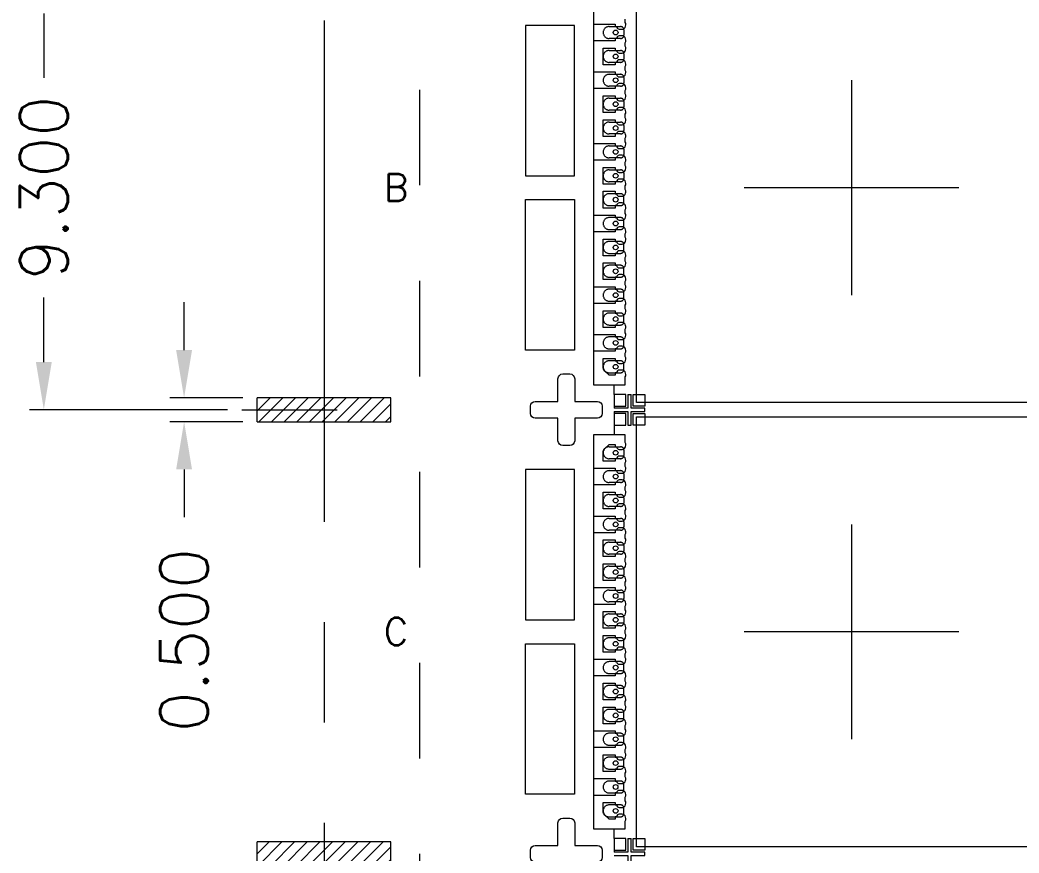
# Model space of a CAD drawing. Extents: x 0.5 to 10.25, y 0.33 to 6.92.
# Drawn here: x 1.003 to 2.05, y 4.713 to 5.585 of the extents above; entities that cross this region are included whole.
import ezdxf

# ---------------------------------------------------------------- set-up
doc = ezdxf.new("R2010")
doc.units = 0
doc.header["$LTSCALE"] = 0.006
doc.header["$MEASUREMENT"] = 0
doc.linetypes.add('CENTER', pattern=[2, 1.25, -0.25, 0.25, -0.25])
doc.linetypes.add('HIDDEN', pattern=[0.375, 0.25, -0.125])
doc.layers.get('0').update_dxf_attribs({"linetype": 'CONTINUOUS'})
for name, color, linetype in [('1', 7, 'CONTINUOUS'), ('1D', 7, 'CONTINUOUS'), ('3D', 7, 'CONTINUOUS')]:
    doc.layers.add(name, color=color, linetype=linetype)
doc.styles.add('SIMPLEX', font='SIMPLEX')
doc.styles.get("Standard").update_dxf_attribs({"font": 'SIMPLEX'})

msp = doc.modelspace()

# ---------------------------------------------------------------- hatches: boundary and pattern name
at = {"layer": '1D', "lineweight": 13}
h = msp.add_hatch(dxfattribs=at)
h.set_pattern_fill('ANSI31', color=256, scale=0.075, style=0)
h.set_pattern_definition([(45, (12.572351, 6.208092), (-0.006629126, 0.006629126), [])])
h.paths.add_polyline_path([(3.041812, 3.107045), (3.031812, 3.107045), (3.031812, 3.087045), (3.041812, 3.087045)])
h.paths.add_polyline_path([(2.576812, 3.107045), (2.566812, 3.107045), (2.566812, 3.087045), (2.576812, 3.087045)])
h.paths.add_polyline_path([(2.111812, 3.107045), (2.101812, 3.107045), (2.101812, 3.087045), (2.111812, 3.087045)])
h.paths.add_polyline_path([(1.646812, 3.107045), (1.636812, 3.107045), (1.636812, 3.087045), (1.646812, 3.087045)])
h.paths.add_polyline_path([(3.506812, 3.107045), (3.496812, 3.107045), (3.496812, 3.087045), (3.506812, 3.087045)])
h.paths.add_polyline_path([(3.801807, 3.304545), (3.801807, 3.329545), (3.751812, 3.329545), (3.751812, 3.304545)])
h.paths.add_polyline_path([(3.801807, 4.234545), (3.801807, 4.259545), (3.751812, 4.259545), (3.751812, 4.234545)])
h.paths.add_polyline_path([(3.794307, 3.769545), (3.794307, 3.794545), (3.751812, 3.794545), (3.751812, 3.769545)])
h.paths.add_polyline_path([(3.794307, 5.629545), (3.794307, 5.654545), (3.751812, 5.654545), (3.751812, 5.629545)])
h.paths.add_polyline_path([(3.801807, 5.164545), (3.801807, 5.189545), (3.751812, 5.189545), (3.751812, 5.164545)])
h.paths.add_polyline_path([(3.794307, 4.699545), (3.794307, 4.724545), (3.751812, 4.724545), (3.751812, 4.699545)])
h.paths.add_polyline_path([(3.506812, 6.317045), (3.496812, 6.317045), (3.496812, 6.337045), (3.506812, 6.337045)])
h.paths.add_polyline_path([(3.801807, 6.094545), (3.801807, 6.119545), (3.751812, 6.119545), (3.751812, 6.094545)])
h.paths.add_polyline_path([(3.041812, 6.317045), (3.031812, 6.317045), (3.031812, 6.337045), (3.041812, 6.337045)])
h.paths.add_polyline_path([(2.576812, 6.317045), (2.566812, 6.317045), (2.566812, 6.337045), (2.576812, 6.337045)])
h.paths.add_polyline_path([(2.111812, 6.317045), (2.101812, 6.317045), (2.101812, 6.337045), (2.111812, 6.337045)])
h.paths.add_polyline_path([(1.646812, 6.317045), (1.636812, 6.317045), (1.636812, 6.337045), (1.646812, 6.337045)])
h.paths.add_polyline_path([(1.251812, 5.629545), (1.251812, 5.654545), (1.391812, 5.654545), (1.391812, 5.629545)])
h.paths.add_polyline_path([(1.251812, 6.094545), (1.251812, 6.119545), (1.391812, 6.119545), (1.391812, 6.094545)])
h.paths.add_polyline_path([(1.251812, 4.699545), (1.251812, 4.724545), (1.391812, 4.724545), (1.391812, 4.699545)])
h.paths.add_polyline_path([(1.251812, 5.164545), (1.251812, 5.189545), (1.391812, 5.189545), (1.391812, 5.164545)])
h.paths.add_polyline_path([(1.251812, 4.234545), (1.251812, 4.259545), (1.391812, 4.259545), (1.391812, 4.234545)])
h.paths.add_polyline_path([(1.251812, 3.769545), (1.251812, 3.794545), (1.391812, 3.794545), (1.391812, 3.769545)])
h.paths.add_polyline_path([(1.251812, 3.304545), (1.251812, 3.329545), (1.391812, 3.329545), (1.391812, 3.304545)])

# ---------------------------------------------------------------- linework, layer by layer
at = {"color": 0, "lineweight": 13}
for p, q in [((1.625664, 5.19317), (1.625664, 5.203148)), ((1.640039, 5.19317), (1.643584, 5.19317)), ((1.625687, 5.180795), (1.625687, 5.178795)), ((1.625687, 5.175295), (1.625687, 5.173295)), ((1.625675, 5.160918), (1.625675, 5.150942)), ((1.625664, 4.72817), (1.625664, 4.738148)), ((1.640039, 4.72817), (1.643584, 4.72817)), ((1.625687, 4.715795), (1.625687, 4.713795))]:
    msp.add_line(p, q, dxfattribs=at)
msp.add_lwpolyline([(1.604312, 5.615942), (1.604312, 5.203148)], dxfattribs=at)
for points in [[(1.604312, 5.580795), (1.626794, 5.580795), (1.626794, 5.578295), (1.628298, 5.578295, 0.39913711), (1.631194, 5.575545), (1.634219, 5.575545, 0.27711491), (1.637308, 5.577399, 0.23940692), (1.637411, 5.582682, -0.11309496), (1.637312, 5.583118), (1.637312, 5.585972, -0.11309496)], [(1.604312, 5.530795), (1.626794, 5.530795), (1.626794, 5.528295), (1.628298, 5.528295, 0.39913711), (1.631194, 5.525545), (1.634219, 5.525545, 0.27711491), (1.637308, 5.527399, 0.23940692), (1.637411, 5.532682, -0.11309496), (1.637312, 5.533118), (1.637312, 5.535972, -0.11309496), (1.637411, 5.536407, 0.23940692), (1.637308, 5.54169, 0.27711491), (1.634219, 5.543545), (1.631194, 5.543545, 0.39913711), (1.628298, 5.540795), (1.626794, 5.540795), (1.626794, 5.538295), (1.614312, 5.538295), (1.614312, 5.555795), (1.626794, 5.555795), (1.626794, 5.553295), (1.628298, 5.553295, 0.39913711), (1.631194, 5.550545), (1.634219, 5.550545, 0.27711491), (1.637308, 5.552399, 0.23940692), (1.637411, 5.557682, -0.11309496), (1.637312, 5.558118), (1.637312, 5.560972, -0.11309496), (1.637411, 5.561407, 0.23940692), (1.637308, 5.56669, 0.27711491), (1.634219, 5.568545), (1.631194, 5.568545, 0.39913711), (1.628298, 5.565795), (1.626794, 5.565795), (1.626794, 5.563295), (1.604312, 5.563295)], [(1.604312, 5.455795), (1.626794, 5.455795), (1.626794, 5.453295), (1.628298, 5.453295, 0.39913711), (1.631194, 5.450545), (1.634219, 5.450545, 0.27711491), (1.637308, 5.452399, 0.23940692), (1.637411, 5.457682, -0.11309496), (1.637312, 5.458118), (1.637312, 5.460972, -0.11309496), (1.637411, 5.461407, 0.23940692), (1.637308, 5.46669, 0.27711491), (1.634219, 5.468545), (1.631194, 5.468545, 0.39913711), (1.628298, 5.465795), (1.626794, 5.465795), (1.626794, 5.463295), (1.614312, 5.463295), (1.614312, 5.480795), (1.626794, 5.480795), (1.626794, 5.478295), (1.628298, 5.478295, 0.39913711), (1.631194, 5.475545), (1.634219, 5.475545, 0.27711491), (1.637308, 5.477399, 0.23940692), (1.637411, 5.482682, -0.11309496), (1.637312, 5.483118), (1.637312, 5.485972, -0.11309496), (1.637411, 5.486407, 0.23940692), (1.637308, 5.49169, 0.27711491), (1.634219, 5.493545), (1.631194, 5.493545, 0.39913711), (1.628298, 5.490795), (1.626794, 5.490795), (1.626794, 5.488295), (1.614312, 5.488295), (1.614312, 5.505795), (1.626794, 5.505795), (1.626794, 5.503295), (1.628298, 5.503295, 0.39913711), (1.631194, 5.500545), (1.634219, 5.500545, 0.27711491), (1.637308, 5.502399, 0.23940692), (1.637411, 5.507682, -0.11309496), (1.637312, 5.508118), (1.637312, 5.510972, -0.11309496), (1.637411, 5.511407, 0.23940692), (1.637308, 5.51669, 0.27711491), (1.634219, 5.518545), (1.631194, 5.518545, 0.39913711), (1.628298, 5.515795), (1.626794, 5.515795), (1.626794, 5.513295), (1.604312, 5.513295)], [(1.604312, 5.380795), (1.626794, 5.380795), (1.626794, 5.378295), (1.628298, 5.378295, 0.39913711), (1.631194, 5.375545), (1.634219, 5.375545, 0.27711491), (1.637308, 5.377399, 0.23940692), (1.637411, 5.382682, -0.11309496), (1.637312, 5.383118), (1.637312, 5.385972, -0.11309496), (1.637411, 5.386407, 0.23940692), (1.637308, 5.39169, 0.27711491), (1.634219, 5.393545), (1.631194, 5.393545, 0.39913711), (1.628298, 5.390795), (1.626794, 5.390795), (1.626794, 5.388295), (1.614312, 5.388295), (1.614312, 5.405795), (1.626794, 5.405795), (1.626794, 5.403295), (1.628298, 5.403295, 0.39913711), (1.631194, 5.400545), (1.634219, 5.400545, 0.27711491), (1.637308, 5.402399, 0.23940692), (1.637411, 5.407682, -0.11309496), (1.637312, 5.408118), (1.637312, 5.410972, -0.11309496), (1.637411, 5.411407, 0.23940692), (1.637308, 5.41669, 0.27711491), (1.634219, 5.418545), (1.631194, 5.418545, 0.39913711), (1.628298, 5.415795), (1.626794, 5.415795), (1.626794, 5.413295), (1.614312, 5.413295), (1.614312, 5.430795), (1.626794, 5.430795), (1.626794, 5.428295), (1.628298, 5.428295, 0.39913711), (1.631194, 5.425545), (1.634219, 5.425545, 0.27711491), (1.637308, 5.427399, 0.23940692), (1.637411, 5.432682, -0.11309496), (1.637312, 5.433118), (1.637312, 5.435972, -0.11309496), (1.637411, 5.436407, 0.23940692), (1.637308, 5.44169, 0.27711491), (1.634219, 5.443545), (1.631194, 5.443545, 0.39913711), (1.628298, 5.440795), (1.626794, 5.440795), (1.626794, 5.438295), (1.604312, 5.438295)], [(1.604312, 5.305795), (1.626794, 5.305795), (1.626794, 5.303295), (1.628298, 5.303295, 0.39913711), (1.631194, 5.300545), (1.634219, 5.300545, 0.27711491), (1.637308, 5.302399, 0.23940692), (1.637411, 5.307682, -0.11309496), (1.637312, 5.308118), (1.637312, 5.310972, -0.11309496), (1.637411, 5.311407, 0.23940692), (1.637308, 5.31669, 0.27711491), (1.634219, 5.318545), (1.631194, 5.318545, 0.39913711), (1.628298, 5.315795), (1.626794, 5.315795), (1.626794, 5.313295), (1.614312, 5.313295), (1.614312, 5.330795), (1.626794, 5.330795), (1.626794, 5.328295), (1.628298, 5.328295, 0.39913711), (1.631194, 5.325545), (1.634219, 5.325545, 0.27711491), (1.637308, 5.327399, 0.23940692), (1.637411, 5.332682, -0.11309496), (1.637312, 5.333118), (1.637312, 5.335972, -0.11309496), (1.637411, 5.336407, 0.23940692), (1.637308, 5.34169, 0.27711491), (1.634219, 5.343545), (1.631194, 5.343545, 0.39913711), (1.628298, 5.340795), (1.626794, 5.340795), (1.626794, 5.338295), (1.614312, 5.338295), (1.614312, 5.355795), (1.626794, 5.355795), (1.626794, 5.353295), (1.628298, 5.353295, 0.39913711), (1.631194, 5.350545), (1.634219, 5.350545, 0.27711491), (1.637308, 5.352399, 0.23940692), (1.637411, 5.357682, -0.11309496), (1.637312, 5.358118), (1.637312, 5.360972, -0.11309496), (1.637411, 5.361407, 0.23940692), (1.637308, 5.36669, 0.27711491), (1.634219, 5.368545), (1.631194, 5.368545, 0.39913711), (1.628298, 5.365795), (1.626794, 5.365795), (1.626794, 5.363295), (1.604312, 5.363295)], [(1.604312, 5.255795), (1.626794, 5.255795), (1.626794, 5.253295), (1.628298, 5.253295, 0.39913711), (1.631194, 5.250545), (1.634219, 5.250545, 0.27711491), (1.637308, 5.252399, 0.23940692), (1.637411, 5.257682, -0.11309496), (1.637312, 5.258118), (1.637312, 5.260972, -0.11309496), (1.637411, 5.261407, 0.23940692), (1.637308, 5.26669, 0.27711491), (1.634219, 5.268545), (1.631194, 5.268545, 0.39913711), (1.628298, 5.265795), (1.626794, 5.265795), (1.626794, 5.263295), (1.614312, 5.263295), (1.614312, 5.280795), (1.626794, 5.280795), (1.626794, 5.278295), (1.628298, 5.278295, 0.39913711), (1.631194, 5.275545), (1.634219, 5.275545, 0.27711491), (1.637308, 5.277399, 0.23940692), (1.637411, 5.282682, -0.11309496), (1.637312, 5.283118), (1.637312, 5.285972, -0.11309496), (1.637411, 5.286407, 0.23940692), (1.637308, 5.29169, 0.27711491), (1.634219, 5.293545), (1.631194, 5.293545, 0.39913711), (1.628298, 5.290795), (1.626794, 5.290795), (1.626794, 5.288295), (1.604312, 5.288295)], [(1.604312, 5.203148), (1.637312, 5.203148), (1.637312, 5.210972, -0.11309496), (1.637411, 5.211407, 0.23940701), (1.637308, 5.21669, 0.27711491), (1.634219, 5.218545), (1.631194, 5.218545, 0.39913711), (1.628298, 5.215795), (1.626794, 5.215795), (1.626794, 5.213295), (1.620473, 5.213295), (1.616142, 5.217626, -0.20158283), (1.614312, 5.222023), (1.614312, 5.230795), (1.626794, 5.230795), (1.626794, 5.228295), (1.628298, 5.228295, 0.39913711), (1.631194, 5.225545), (1.634219, 5.225545, 0.27711491), (1.637308, 5.227399, 0.23940692), (1.637411, 5.232682, -0.11309496), (1.637312, 5.233118), (1.637312, 5.235972, -0.11309496), (1.637411, 5.236407, 0.23940692), (1.637308, 5.24169, 0.27711491), (1.634219, 5.243545), (1.631194, 5.243545, 0.39913711), (1.628298, 5.240795), (1.626794, 5.240795), (1.626794, 5.238295), (1.604312, 5.238295)], [(1.604312, 5.115795), (1.626794, 5.115795), (1.626794, 5.113295), (1.628298, 5.113295, 0.39913711), (1.631194, 5.110545), (1.634219, 5.110545, 0.27711491), (1.637308, 5.112399, 0.23940692), (1.637411, 5.117682, -0.11309496), (1.637312, 5.118118), (1.637312, 5.120972, -0.11309496), (1.637411, 5.121407, 0.23940692), (1.637308, 5.12669, 0.27711491), (1.634219, 5.128545), (1.631194, 5.128545, 0.39913711), (1.628298, 5.125795), (1.626794, 5.125795), (1.626794, 5.123295), (1.614312, 5.123295), (1.614312, 5.132067, -0.20158283), (1.616142, 5.136464), (1.620473, 5.140795), (1.626794, 5.140795), (1.626794, 5.138295), (1.628298, 5.138295, 0.39913711), (1.631194, 5.135545), (1.634219, 5.135545, 0.27711491), (1.637308, 5.137399, 0.23940701), (1.637411, 5.142682, -0.11309496), (1.637312, 5.143118), (1.637312, 5.150942), (1.604312, 5.150942), (1.604312, 4.738148)], [(1.604312, 5.065795), (1.626794, 5.065795), (1.626794, 5.063295), (1.628298, 5.063295, 0.39913711), (1.631194, 5.060545), (1.634219, 5.060545, 0.27711491), (1.637308, 5.062399, 0.23940692), (1.637411, 5.067682, -0.11309496), (1.637312, 5.068118), (1.637312, 5.070972, -0.11309496), (1.637411, 5.071407, 0.23940692), (1.637308, 5.07669, 0.27711491), (1.634219, 5.078545), (1.631194, 5.078545, 0.39913711), (1.628298, 5.075795), (1.626794, 5.075795), (1.626794, 5.073295), (1.614312, 5.073295), (1.614312, 5.090795), (1.626794, 5.090795), (1.626794, 5.088295), (1.628298, 5.088295, 0.39913711), (1.631194, 5.085545), (1.634219, 5.085545, 0.27711491), (1.637308, 5.087399, 0.23940692), (1.637411, 5.092682, -0.11309496), (1.637312, 5.093118), (1.637312, 5.095972, -0.11309496), (1.637411, 5.096407, 0.23940692), (1.637308, 5.10169, 0.27711491), (1.634219, 5.103545), (1.631194, 5.103545, 0.39913711), (1.628298, 5.100795), (1.626794, 5.100795), (1.626794, 5.098295), (1.604312, 5.098295)], [(1.604312, 4.990795), (1.626794, 4.990795), (1.626794, 4.988295), (1.628298, 4.988295, 0.39913711), (1.631194, 4.985545), (1.634219, 4.985545, 0.27711491), (1.637308, 4.987399, 0.23940692), (1.637411, 4.992682, -0.11309496), (1.637312, 4.993118), (1.637312, 4.995972, -0.11309496), (1.637411, 4.996407, 0.23940692), (1.637308, 5.00169, 0.27711491), (1.634219, 5.003545), (1.631194, 5.003545, 0.39913711), (1.628298, 5.000795), (1.626794, 5.000795), (1.626794, 4.998295), (1.614312, 4.998295), (1.614312, 5.015795), (1.626794, 5.015795), (1.626794, 5.013295), (1.628298, 5.013295, 0.39913711), (1.631194, 5.010545), (1.634219, 5.010545, 0.27711491), (1.637308, 5.012399, 0.23940692), (1.637411, 5.017682, -0.11309496), (1.637312, 5.018118), (1.637312, 5.020972, -0.11309496), (1.637411, 5.021407, 0.23940692), (1.637308, 5.02669, 0.27711491), (1.634219, 5.028545), (1.631194, 5.028545, 0.39913711), (1.628298, 5.025795), (1.626794, 5.025795), (1.626794, 5.023295), (1.614312, 5.023295), (1.614312, 5.040795), (1.626794, 5.040795), (1.626794, 5.038295), (1.628298, 5.038295, 0.39913711), (1.631194, 5.035545), (1.634219, 5.035545, 0.27711491), (1.637308, 5.037399, 0.23940692), (1.637411, 5.042682, -0.11309496), (1.637312, 5.043118), (1.637312, 5.045972, -0.11309496), (1.637411, 5.046407, 0.23940692), (1.637308, 5.05169, 0.27711491), (1.634219, 5.053545), (1.631194, 5.053545, 0.39913711), (1.628298, 5.050795), (1.626794, 5.050795), (1.626794, 5.048295), (1.604312, 5.048295)], [(1.604312, 4.915795), (1.626794, 4.915795), (1.626794, 4.913295), (1.628298, 4.913295, 0.39913711), (1.631194, 4.910545), (1.634219, 4.910545, 0.27711491), (1.637308, 4.912399, 0.23940692), (1.637411, 4.917682, -0.11309496), (1.637312, 4.918118), (1.637312, 4.920972, -0.11309496), (1.637411, 4.921407, 0.23940692), (1.637308, 4.92669, 0.27711491), (1.634219, 4.928545), (1.631194, 4.928545, 0.39913711), (1.628298, 4.925795), (1.626794, 4.925795), (1.626794, 4.923295), (1.614312, 4.923295), (1.614312, 4.940795), (1.626794, 4.940795), (1.626794, 4.938295), (1.628298, 4.938295, 0.39913711), (1.631194, 4.935545), (1.634219, 4.935545, 0.27711491), (1.637308, 4.937399, 0.23940692), (1.637411, 4.942682, -0.11309496), (1.637312, 4.943118), (1.637312, 4.945972, -0.11309496), (1.637411, 4.946407, 0.23940692), (1.637308, 4.95169, 0.27711491), (1.634219, 4.953545), (1.631194, 4.953545, 0.39913711), (1.628298, 4.950795), (1.626794, 4.950795), (1.626794, 4.948295), (1.614312, 4.948295), (1.614312, 4.965795), (1.626794, 4.965795), (1.626794, 4.963295), (1.628298, 4.963295, 0.39913711), (1.631194, 4.960545), (1.634219, 4.960545, 0.27711491), (1.637308, 4.962399, 0.23940692), (1.637411, 4.967682, -0.11309496), (1.637312, 4.968118), (1.637312, 4.970972, -0.11309496), (1.637411, 4.971407, 0.23940692), (1.637308, 4.97669, 0.27711491), (1.634219, 4.978545), (1.631194, 4.978545, 0.39913711), (1.628298, 4.975795), (1.626794, 4.975795), (1.626794, 4.973295), (1.604312, 4.973295)], [(1.604312, 4.840795), (1.626794, 4.840795), (1.626794, 4.838295), (1.628298, 4.838295, 0.39913711), (1.631194, 4.835545), (1.634219, 4.835545, 0.27711491), (1.637308, 4.837399, 0.23940692), (1.637411, 4.842682, -0.11309496), (1.637312, 4.843118), (1.637312, 4.845972, -0.11309496), (1.637411, 4.846407, 0.23940692), (1.637308, 4.85169, 0.27711491), (1.634219, 4.853545), (1.631194, 4.853545, 0.39913711), (1.628298, 4.850795), (1.626794, 4.850795), (1.626794, 4.848295), (1.614312, 4.848295), (1.614312, 4.865795), (1.626794, 4.865795), (1.626794, 4.863295), (1.628298, 4.863295, 0.39913711), (1.631194, 4.860545), (1.634219, 4.860545, 0.27711491), (1.637308, 4.862399, 0.23940692), (1.637411, 4.867682, -0.11309496), (1.637312, 4.868118), (1.637312, 4.870972, -0.11309496), (1.637411, 4.871407, 0.23940692), (1.637308, 4.87669, 0.27711491), (1.634219, 4.878545), (1.631194, 4.878545, 0.39913711), (1.628298, 4.875795), (1.626794, 4.875795), (1.626794, 4.873295), (1.614312, 4.873295), (1.614312, 4.890795), (1.626794, 4.890795), (1.626794, 4.888295), (1.628298, 4.888295, 0.39913711), (1.631194, 4.885545), (1.634219, 4.885545, 0.27711491), (1.637308, 4.887399, 0.23940692), (1.637411, 4.892682, -0.11309496), (1.637312, 4.893118), (1.637312, 4.895972, -0.11309496), (1.637411, 4.896407, 0.23940692), (1.637308, 4.90169, 0.27711491), (1.634219, 4.903545), (1.631194, 4.903545, 0.39913711), (1.628298, 4.900795), (1.626794, 4.900795), (1.626794, 4.898295), (1.604312, 4.898295)], [(1.604312, 4.790795), (1.626794, 4.790795), (1.626794, 4.788295), (1.628298, 4.788295, 0.39913711), (1.631194, 4.785545), (1.634219, 4.785545, 0.27711491), (1.637308, 4.787399, 0.23940692), (1.637411, 4.792682, -0.11309496), (1.637312, 4.793118), (1.637312, 4.795972, -0.11309496), (1.637411, 4.796407, 0.23940692), (1.637308, 4.80169, 0.27711491), (1.634219, 4.803545), (1.631194, 4.803545, 0.39913711), (1.628298, 4.800795), (1.626794, 4.800795), (1.626794, 4.798295), (1.614312, 4.798295), (1.614312, 4.815795), (1.626794, 4.815795), (1.626794, 4.813295), (1.628298, 4.813295, 0.39913711), (1.631194, 4.810545), (1.634219, 4.810545, 0.27711491), (1.637308, 4.812399, 0.23940692), (1.637411, 4.817682, -0.11309496), (1.637312, 4.818118), (1.637312, 4.820972, -0.11309496), (1.637411, 4.821407, 0.23940692), (1.637308, 4.82669, 0.27711491), (1.634219, 4.828545), (1.631194, 4.828545, 0.39913711), (1.628298, 4.825795), (1.626794, 4.825795), (1.626794, 4.823295), (1.604312, 4.823295)], [(1.604312, 4.738148), (1.637312, 4.738148), (1.637312, 4.745972, -0.11309496), (1.637411, 4.746407, 0.23940701), (1.637308, 4.75169, 0.27711491), (1.634219, 4.753545), (1.631194, 4.753545, 0.39913711), (1.628298, 4.750795), (1.626794, 4.750795), (1.626794, 4.748295), (1.620473, 4.748295), (1.616142, 4.752626, -0.20158283), (1.614312, 4.757023), (1.614312, 4.765795), (1.626794, 4.765795), (1.626794, 4.763295), (1.628298, 4.763295, 0.39913711), (1.631194, 4.760545), (1.634219, 4.760545, 0.27711491), (1.637308, 4.762399, 0.23940692), (1.637411, 4.767682, -0.11309496), (1.637312, 4.768118), (1.637312, 4.770972, -0.11309496), (1.637411, 4.771407, 0.23940692), (1.637308, 4.77669, 0.27711491), (1.634219, 4.778545), (1.631194, 4.778545, 0.39913711), (1.628298, 4.775795), (1.626794, 4.775795), (1.626794, 4.773295), (1.604312, 4.773295)]]:
    msp.add_lwpolyline(points, format="xyb", dxfattribs=at)
for points in [[(1.638062, 5.19317), (1.625687, 5.19317), (1.625687, 5.180795), (1.638062, 5.180795)], [(1.645562, 5.19317), (1.657937, 5.19317), (1.657937, 5.180795), (1.645562, 5.180795)], [(1.638062, 5.173295), (1.625687, 5.173295), (1.625687, 5.16092), (1.638062, 5.16092)], [(1.645562, 5.173295), (1.657937, 5.173295), (1.657937, 5.16092), (1.645562, 5.16092)], [(1.638062, 4.72817), (1.625687, 4.72817), (1.625687, 4.715795), (1.638062, 4.715795)], [(1.645562, 4.72817), (1.657937, 4.72817), (1.657937, 4.715795), (1.645562, 4.715795)]]:
    msp.add_lwpolyline(points, close=True, dxfattribs=at)
for centre in [(1.627312, 5.572045), (1.627312, 5.547045), (1.627312, 5.522045), (1.627312, 5.497045), (1.627312, 5.472045), (1.627312, 5.447045), (1.627312, 5.422045), (1.627312, 5.397045), (1.627312, 5.372045), (1.627312, 5.347045), (1.627312, 5.322045), (1.627312, 5.297045), (1.627312, 5.272045), (1.627312, 5.247045), (1.627312, 5.222045), (1.627312, 5.132045), (1.627312, 5.107045), (1.627312, 5.082045), (1.627312, 5.057045), (1.627312, 5.032045), (1.627312, 5.007045), (1.627312, 4.982045), (1.627312, 4.957045), (1.627312, 4.932045), (1.627312, 4.907045), (1.627312, 4.882045), (1.627312, 4.857045), (1.627312, 4.832045), (1.627312, 4.807045), (1.627312, 4.782045), (1.627312, 4.757045)]:
    msp.add_circle(centre, 0.0025, dxfattribs=at)
at = {"layer": '1', "lineweight": 13}
for points in [[(1.533062, 5.422045), (1.584312, 5.422045), (1.584312, 5.579545), (1.533062, 5.579545)], [(1.533062, 5.397045), (1.584312, 5.397045), (1.584312, 5.239545), (1.533062, 5.239545)], [(1.533062, 4.957045), (1.584312, 4.957045), (1.584312, 5.114545), (1.533062, 5.114545)], [(1.533062, 4.932045), (1.584312, 4.932045), (1.584312, 4.774545), (1.533062, 4.774545)]]:
    msp.add_lwpolyline(points, close=True, dxfattribs=at)
for points in [[(1.613187, 5.173295, -0.41421356), (1.608187, 5.168295), (1.584437, 5.168295), (1.584437, 5.144545, -0.41421356), (1.579437, 5.139545), (1.571937, 5.139545, -0.41421356), (1.566937, 5.144545), (1.566937, 5.168295), (1.543187, 5.168295, -0.41421356), (1.538187, 5.173295), (1.538187, 5.180795, -0.41421356), (1.543187, 5.185795), (1.566937, 5.185795), (1.566937, 5.209545, -0.41421356), (1.571937, 5.214545), (1.579437, 5.214545, -0.41421356), (1.584437, 5.209545), (1.584437, 5.185795), (1.608187, 5.185795, -0.41421356), (1.613187, 5.180795)], [(1.613187, 4.708295, -0.41421356), (1.608187, 4.703295), (1.584437, 4.703295), (1.584437, 4.679545, -0.41421356), (1.579437, 4.674545), (1.571937, 4.674545, -0.41421356), (1.566937, 4.679545), (1.566937, 4.703295), (1.543187, 4.703295, -0.41421356), (1.538187, 4.708295), (1.538187, 4.715795, -0.41421356), (1.543187, 4.720795), (1.566937, 4.720795), (1.566937, 4.744545, -0.41421356), (1.571937, 4.749545), (1.579437, 4.749545, -0.41421356), (1.584437, 4.744545), (1.584437, 4.720795), (1.608187, 4.720795, -0.41421356), (1.613187, 4.715795)]]:
    msp.add_lwpolyline(points, format="xyb", close=True, dxfattribs=at)
at = {"layer": '1D', "linetype": 'CENTER', "lineweight": 13, "ltscale": 70}
msp.add_line((1.321812, 6.424545), (1.321812, 2.924545), dxfattribs=at)
at = {"layer": '1D', "linetype": 'HIDDEN', "lineweight": 13, "ltscale": 50}
msp.add_line((1.421812, 6.312045), (1.421812, 3.112045), dxfattribs=at)
at = {"layer": '1D', "lineweight": 13}
for p, q in [((1.028289, 5.592045), (1.028289, 5.524545)), ((1.028289, 5.227045), (1.028289, 5.294545)), ((1.17522, 5.239545), (1.17522, 5.289545)), ((1.236812, 5.189545), (1.16022, 5.189545)), ((1.391812, 5.189545), (1.251812, 5.189545)), ((1.251812, 5.164545), (1.251812, 5.189545)), ((1.391812, 5.164545), (1.391812, 5.189545)), ((1.220754, 5.177045), (1.013289, 5.177045)), ((1.236812, 5.164545), (1.16022, 5.164545)), ((1.251812, 5.164545), (1.391812, 5.164545)), ((1.17522, 5.114545), (1.17522, 5.064545)), ((1.391812, 4.724545), (1.251812, 4.724545)), ((1.251812, 4.699545), (1.251812, 4.724545)), ((1.391812, 4.699545), (1.391812, 4.724545))]:
    msp.add_line(p, q, dxfattribs=at)
at = {"layer": '1D', "linetype": 'CENTER', "lineweight": 13, "ltscale": 40}
for p, q in [((1.874312, 5.522045), (1.874312, 5.297045)), ((1.986812, 5.409545), (1.761812, 5.409545)), ((1.874312, 5.057045), (1.874312, 4.832045)), ((1.986812, 4.944545), (1.761812, 4.944545))]:
    msp.add_line(p, q, dxfattribs=at)
at = {"layer": '1D', "linetype": 'CENTER', "lineweight": 13, "ltscale": 10}
msp.add_line((1.235754, 5.177045), (1.411878, 5.177045), dxfattribs=at)
at = {"layer": '1D', "linetype": 'CENTER', "lineweight": 13, "ltscale": 70}
for points in [[(2.099312, 5.184545), (1.649312, 5.184545), (1.649312, 5.634545), (2.099312, 5.634545)], [(2.099312, 4.719545), (1.649312, 4.719545), (1.649312, 5.169545), (2.099312, 5.169545)]]:
    msp.add_lwpolyline(points, close=True, dxfattribs=at)
at = {"layer": '1D', "lineweight": 13}
for points in [[(1.166886, 5.239545), (1.183553, 5.239545), (1.17522, 5.189545)], [(1.019955, 5.227045), (1.036622, 5.227045), (1.028289, 5.177045)], [(1.166886, 5.114545), (1.183553, 5.114545), (1.17522, 5.164545)]]:
    msp.add_solid(points, dxfattribs=at)
at = {"layer": '3D', "color": 0, "linetype": 'HIDDEN', "lineweight": 13, "ltscale": 40}
for points in [[(1.620562, 5.578295), (1.632562, 5.578295, -0.41421338), (1.636062, 5.574795), (1.636062, 5.569295, -0.41421317), (1.632562, 5.565795), (1.620562, 5.565795, -0.99999966)], [(1.620562, 5.553295), (1.632562, 5.553295, -0.41421338), (1.636062, 5.549795), (1.636062, 5.544295, -0.41421317), (1.632562, 5.540795), (1.620562, 5.540795, -0.99999966)], [(1.620562, 5.528295), (1.632562, 5.528295, -0.41421338), (1.636062, 5.524795), (1.636062, 5.519295, -0.41421317), (1.632562, 5.515795), (1.620562, 5.515795, -0.99999966)], [(1.620562, 5.503295), (1.632562, 5.503295, -0.41421338), (1.636062, 5.499795), (1.636062, 5.494295, -0.41421317), (1.632562, 5.490795), (1.620562, 5.490795, -0.99999966)], [(1.620562, 5.478295), (1.632562, 5.478295, -0.41421338), (1.636062, 5.474795), (1.636062, 5.469295, -0.41421317), (1.632562, 5.465795), (1.620562, 5.465795, -0.99999966)], [(1.620562, 5.453295), (1.632562, 5.453295, -0.41421338), (1.636062, 5.449795), (1.636062, 5.444295, -0.41421317), (1.632562, 5.440795), (1.620562, 5.440795, -0.99999966)], [(1.620562, 5.428295), (1.632562, 5.428295, -0.41421338), (1.636062, 5.424795), (1.636062, 5.419295, -0.41421317), (1.632562, 5.415795), (1.620562, 5.415795, -0.99999966)], [(1.620562, 5.390795), (1.632562, 5.390795, 0.41421338), (1.636062, 5.394295), (1.636062, 5.399795, 0.41421317), (1.632562, 5.403295), (1.620562, 5.403295, 0.99999966)], [(1.620562, 5.365795), (1.632562, 5.365795, 0.41421338), (1.636062, 5.369295), (1.636062, 5.374795, 0.41421317), (1.632562, 5.378295), (1.620562, 5.378295, 0.99999966)], [(1.620562, 5.340795), (1.632562, 5.340795, 0.41421338), (1.636062, 5.344295), (1.636062, 5.349795, 0.41421317), (1.632562, 5.353295), (1.620562, 5.353295, 0.99999966)], [(1.620562, 5.315795), (1.632562, 5.315795, 0.41421338), (1.636062, 5.319295), (1.636062, 5.324795, 0.41421317), (1.632562, 5.328295), (1.620562, 5.328295, 0.99999966)], [(1.620562, 5.290795), (1.632562, 5.290795, 0.41421338), (1.636062, 5.294295), (1.636062, 5.299795, 0.41421317), (1.632562, 5.303295), (1.620562, 5.303295, 0.99999966)], [(1.620562, 5.265795), (1.632562, 5.265795, 0.41421338), (1.636062, 5.269295), (1.636062, 5.274795, 0.41421317), (1.632562, 5.278295), (1.620562, 5.278295, 0.99999966)], [(1.620562, 5.240795), (1.632562, 5.240795, 0.41421338), (1.636062, 5.244295), (1.636062, 5.249795, 0.41421317), (1.632562, 5.253295), (1.620562, 5.253295, 0.99999966)], [(1.620562, 5.215795), (1.632562, 5.215795, 0.41421338), (1.636062, 5.219295), (1.636062, 5.224795, 0.41421317), (1.632562, 5.228295), (1.620562, 5.228295, 0.99999966)], [(1.620562, 5.138295), (1.632562, 5.138295, -0.41421338), (1.636062, 5.134795), (1.636062, 5.129295, -0.41421317), (1.632562, 5.125795), (1.620562, 5.125795, -0.99999966)], [(1.620562, 5.113295), (1.632562, 5.113295, -0.41421338), (1.636062, 5.109795), (1.636062, 5.104295, -0.41421317), (1.632562, 5.100795), (1.620562, 5.100795, -0.99999966)], [(1.620562, 5.088295), (1.632562, 5.088295, -0.41421338), (1.636062, 5.084795), (1.636062, 5.079295, -0.41421317), (1.632562, 5.075795), (1.620562, 5.075795, -0.99999966)], [(1.620562, 5.063295), (1.632562, 5.063295, -0.41421338), (1.636062, 5.059795), (1.636062, 5.054295, -0.41421317), (1.632562, 5.050795), (1.620562, 5.050795, -0.99999966)], [(1.620562, 5.038295), (1.632562, 5.038295, -0.41421338), (1.636062, 5.034795), (1.636062, 5.029295, -0.41421317), (1.632562, 5.025795), (1.620562, 5.025795, -0.99999966)], [(1.620562, 5.013295), (1.632562, 5.013295, -0.41421338), (1.636062, 5.009795), (1.636062, 5.004295, -0.41421317), (1.632562, 5.000795), (1.620562, 5.000795, -0.99999966)], [(1.620562, 4.988295), (1.632562, 4.988295, -0.41421338), (1.636062, 4.984795), (1.636062, 4.979295, -0.41421317), (1.632562, 4.975795), (1.620562, 4.975795, -0.99999966)], [(1.620562, 4.963295), (1.632562, 4.963295, -0.41421338), (1.636062, 4.959795), (1.636062, 4.954295, -0.41421317), (1.632562, 4.950795), (1.620562, 4.950795, -0.99999966)], [(1.620562, 4.925795), (1.632562, 4.925795, 0.41421338), (1.636062, 4.929295), (1.636062, 4.934795, 0.41421317), (1.632562, 4.938295), (1.620562, 4.938295, 0.99999966)], [(1.620562, 4.900795), (1.632562, 4.900795, 0.41421338), (1.636062, 4.904295), (1.636062, 4.909795, 0.41421317), (1.632562, 4.913295), (1.620562, 4.913295, 0.99999966)], [(1.620562, 4.875795), (1.632562, 4.875795, 0.41421338), (1.636062, 4.879295), (1.636062, 4.884795, 0.41421317), (1.632562, 4.888295), (1.620562, 4.888295, 0.99999966)], [(1.620562, 4.850795), (1.632562, 4.850795, 0.41421338), (1.636062, 4.854295), (1.636062, 4.859795, 0.41421317), (1.632562, 4.863295), (1.620562, 4.863295, 0.99999966)], [(1.620562, 4.825795), (1.632562, 4.825795, 0.41421338), (1.636062, 4.829295), (1.636062, 4.834795, 0.41421317), (1.632562, 4.838295), (1.620562, 4.838295, 0.99999966)], [(1.620562, 4.800795), (1.632562, 4.800795, 0.41421338), (1.636062, 4.804295), (1.636062, 4.809795, 0.41421317), (1.632562, 4.813295), (1.620562, 4.813295, 0.99999966)], [(1.620562, 4.775795), (1.632562, 4.775795, 0.41421338), (1.636062, 4.779295), (1.636062, 4.784795, 0.41421317), (1.632562, 4.788295), (1.620562, 4.788295, 0.99999966)], [(1.620562, 4.750795), (1.632562, 4.750795, 0.41421338), (1.636062, 4.754295), (1.636062, 4.759795, 0.41421317), (1.632562, 4.763295), (1.620562, 4.763295, 0.99999966)]]:
    msp.add_lwpolyline(points, format="xyb", close=True, dxfattribs=at)
at = {"layer": '3D', "color": 0, "linetype": 'HIDDEN', "lineweight": 13, "ltscale": 10}
for points in [[(1.640039, 5.19317), (1.640039, 5.178795), (1.625687, 5.178795)], [(1.625687, 5.175295), (1.640039, 5.175295), (1.640039, 5.16092), (1.641834, 5.16092), (1.643584, 5.16092), (1.643584, 5.175295), (1.657937, 5.175295), (1.657937, 5.178795), (1.643584, 5.178795), (1.643584, 5.19317)], [(1.640039, 4.72817), (1.640039, 4.713795), (1.625687, 4.713795)], [(1.625687, 4.710295), (1.640039, 4.710295), (1.640039, 4.69592), (1.641834, 4.69592), (1.643584, 4.69592), (1.643584, 4.710295), (1.657937, 4.710295), (1.657937, 4.713795), (1.643584, 4.713795), (1.643584, 4.72817)]]:
    msp.add_lwpolyline(points, dxfattribs=at)

# ---------------------------------------------------------------- texts
at = {"layer": '1D', "lineweight": 13}
for s, height, rotation, p in [('B', 0.028575, 360, (1.384378, 5.395463)), ('0.500', 0.05, 90, (1.20022, 4.839461)), ('C', 0.028575, 360, (1.384378, 4.930463))]:
    msp.add_text(s, height=height, rotation=rotation, dxfattribs=at).set_placement(p)
at = {"layer": '1D', "lineweight": 13, "insert": (1.028289, 5.409545), "char_height": 0.05, "attachment_point": 5, "rotation": 90, "style": 'SIMPLEX'}
msp.add_mtext('\\A1;9.300', dxfattribs=at)

doc.saveas('drawing.dxf')
